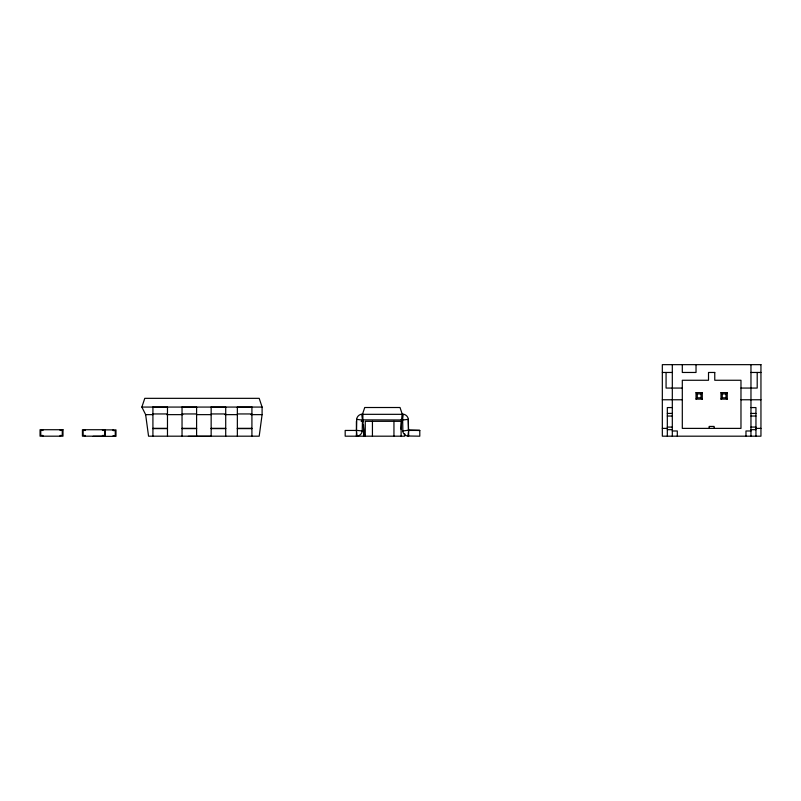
<?xml version="1.0" encoding="UTF-8"?>
<svg xmlns="http://www.w3.org/2000/svg" width="801" height="801" viewBox="0 0 801 801"><rect width="100%" height="100%" fill="white"/><g stroke="black" fill="none" stroke-linecap="round" stroke-linejoin="round"><path stroke-width="1.2" d="M356.545 430.337L356.355 436.185L357.897 435.984A5.957 5.957 0 0 0 362.112 431.769L362.212 430.968L356.545 430.337L356.775 418.543A5.957 5.957 0 0 1 360.991 414.327L403.994 414.327A5.957 5.957 0 0 1 408.21 418.543L408.57 430.437L419.794 430.447L419.794 436.185L407.088 435.984A5.957 5.957 0 0 1 402.873 431.769L402.663 420.024L408.31 419.344L408.44 430.337L419.794 430.447L408.41 430.227L402.773 430.968M362.212 430.968L362.473 419.864L402.643 419.974M403.193 414.227L402.452 419.864L402.452 414.127M407.889 436.084L408.63 430.447L408.63 436.185M262.097 414.638L259.194 436.185L148.555 436.185L145.642 414.638L141.867 407.068L144.781 398.337L259.194 398.337L262.097 407.068L262.097 414.638L250.953 414.638M400.971 429.186L402.232 414.127L400.029 407.509L364.735 407.509L362.533 414.127L362.533 419.864L364.735 436.185M696.029 399.118L697.281 397.817L697.281 393.922L696.029 392.62L702.277 392.62L702.277 399.118L696.029 399.118L696.029 392.62M702.277 399.118L701.025 397.817L701.025 393.922L702.277 392.62M721 399.118L722.252 397.817L722.252 393.922L721 392.62L727.238 392.62L727.238 399.118L721 399.118L721 392.62M727.238 399.118L725.996 397.817L725.996 393.922L727.238 392.62M662.327 372.465L672.309 372.465M750.968 372.465L760.95 372.465M682.302 388.064L666.072 388.064L666.072 372.465M740.975 388.064L757.205 388.064L757.205 372.465M697.281 393.922L701.025 393.922M722.252 393.922L725.996 393.922M697.281 397.817L701.025 397.817M722.252 397.817L725.996 397.817M662.327 399.769L682.302 399.769M740.975 399.769L760.95 399.769M141.867 407.068L262.097 407.068M152.921 407.198L167.479 407.198M182.037 407.198L196.595 407.198M211.154 407.198L225.712 407.198M237.356 407.198L251.914 407.198M672.309 407.569L667.323 407.569L667.323 436.185M750.968 407.569L755.954 407.569L755.954 436.185M667.323 413.426L672.309 413.426M750.968 413.426L755.954 413.426M152.921 413.947L167.479 413.947M182.037 413.947L196.595 413.947M211.154 413.947L225.712 413.947M237.356 413.947L251.914 413.947M145.642 414.638L153.081 414.638M166.708 414.638L182.808 414.638M196.435 414.638L211.304 414.638M224.931 414.638L237.326 414.638M667.323 416.029L672.309 416.029M750.968 416.029L755.954 416.029M401.161 419.544L403.534 419.544M361.181 421.326L363.574 421.326M667.323 427.083L672.309 427.083M750.968 427.083L755.954 427.083M152.921 428.325L167.479 428.325M182.037 428.325L196.595 428.325M211.154 428.325L225.712 428.325M237.356 428.325L251.914 428.325M662.327 428.385L667.323 428.385M755.954 428.385L760.95 428.385M152.921 428.615L167.479 428.615M182.037 428.615L196.595 428.615M211.154 428.615L225.712 428.615M237.356 428.615L251.914 428.615M667.323 429.676L672.309 429.676M750.968 429.676L755.954 429.676M105.742 429.887L115.985 429.887L115.985 436.345L93.046 436.345M672.309 430.978L677.306 430.978L677.306 436.185M750.968 430.978L745.971 430.978L745.971 436.185M188.395 436.345L211.334 436.345M356.675 419.344L362.312 420.084M361.792 414.227L362.533 419.864M357.096 436.084L356.355 430.447L345.181 430.447L345.181 436.185L404.725 436.185L404.725 433.802M750.968 364.655L750.968 436.185M714.132 428.385L714.132 426.432L709.145 426.432L709.145 428.385M696.029 364.655L696.029 372.465L682.302 372.465L682.302 364.655M672.309 364.655L672.309 436.185M401.121 436.185L401.121 421.326L365.266 421.326L365.266 436.185M393.952 421.326L393.952 436.185M372.435 421.326L372.435 436.185M363.574 424.87L363.574 436.185M363.123 419.544L363.123 421.917M362.753 414.127L362.753 419.864M356.395 421.326L356.395 429.997M251.914 407.068L251.914 436.185M237.356 407.068L237.356 436.185M225.712 407.068L225.712 436.185M211.154 407.068L211.154 436.185M196.595 407.068L196.595 436.185M182.037 407.068L182.037 436.185M167.479 407.068L167.479 436.185M152.921 407.068L152.921 436.185M113.111 429.887L113.111 430.608L115.264 430.608L115.264 435.624L113.111 435.624L113.111 436.345M102.498 429.726L102.498 430.447L104.641 430.447L104.641 435.464L102.498 435.464L102.498 436.185M85.286 429.726L85.286 430.447L83.144 430.447L83.144 435.464L85.286 435.464L85.286 436.185M60.125 429.726L60.125 430.447L62.268 430.447L62.268 435.464L60.125 435.464L60.125 436.185M42.914 429.726L42.914 430.447L40.771 430.447L40.771 435.464L42.914 435.464L42.914 436.185M760.95 364.655L662.327 364.655L662.327 436.185L760.95 436.185L760.95 364.655M714.762 372.465L708.515 372.465L708.515 380.265L682.302 380.265L682.302 428.385L740.975 428.385L740.975 380.265L714.762 380.265L714.762 372.465M62.989 429.726L40.05 429.726L40.05 436.185L62.989 436.185L62.989 429.726M105.362 429.726L82.423 429.726L82.423 436.185L105.362 436.185L105.362 429.726"/></g></svg>
